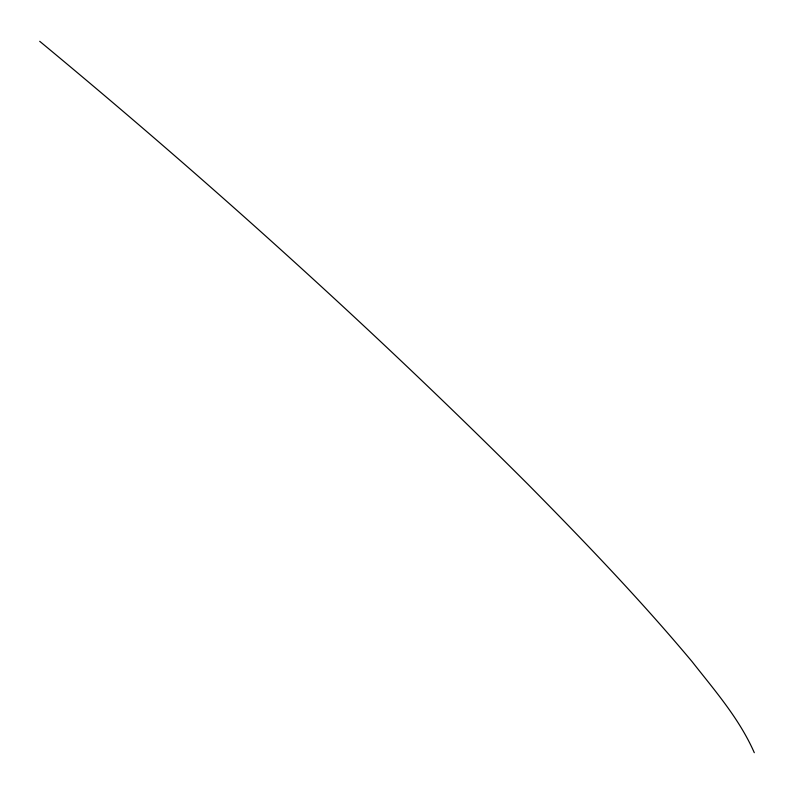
<?xml version="1.0" encoding="UTF-8"?>
<svg xmlns="http://www.w3.org/2000/svg" width="794" height="794" viewBox="0 0 794 794"><rect width="100%" height="100%" fill="white"/><g stroke="black" fill="none" stroke-linecap="round" stroke-linejoin="round"><path stroke-width="1.19" d="M39.7 41.298C209.03 181.489 372.455 328.905 527.96 484.3C584.533 541.607 640.351 599.778 692.04 661.571C714.709 690.462 739.422 718.759 754.3 752.702"/></g></svg>
